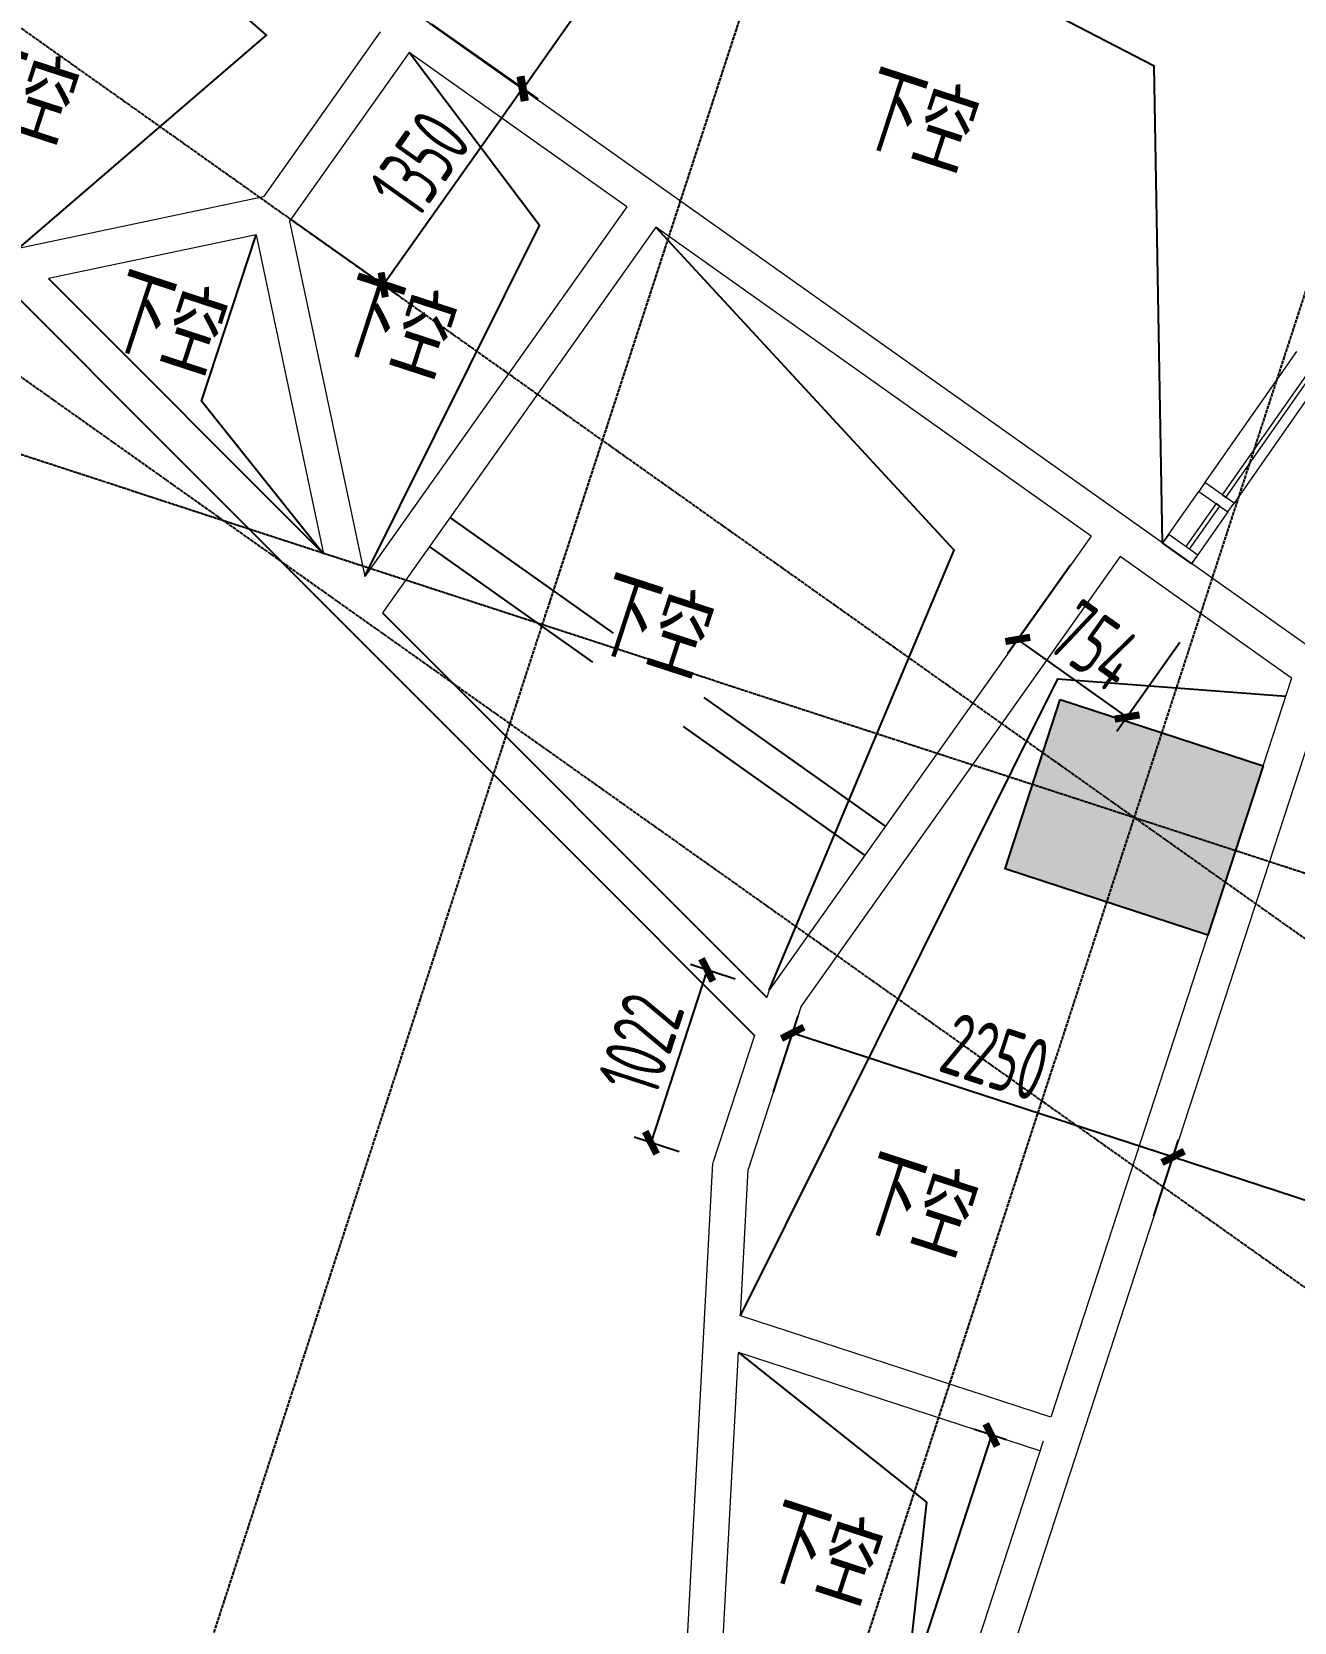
# Model space of a CAD drawing. Header units: millimetres. Extents: x 11515858 to 24947533, y -12764720 to -6305528.
# Drawn here: x 11859438 to 11866537, y -6335151 to -6326210 of the extents above; entities that cross this region are included whole.
import ezdxf
from ezdxf.enums import TextEntityAlignment as Align

# ---------------------------------------------------------------- set-up
doc = ezdxf.new("R2010")
doc.units = ezdxf.units.MM
doc.header["$LTSCALE"] = 10
for name, pattern in [('A2-RG-AXIS$0$CENTER', [2, 1.25, -0.25, 0.25, -0.25]), ('A2-RG-AXIS$0$DOTE', [2.42, 2, -0.2, 0.02, -0.2]), ('A2-RI-F3$0$HIDDEN', [0.375, 0.25, -0.125])]:
    doc.linetypes.add(name, pattern=pattern)
for name, color, linetype in [('A2-RB-F3$0$A-DIMS-100', 1, 'Continuous'), ('A2-RG-AXIS$0$A-GRID', 1, 'A2-RG-AXIS$0$CENTER'), ('A2-RI-F3$0$A-HOLE', 2, 'Continuous'), ('A2-RI-F3$0$A-SYMB-AREA', 4, 'Continuous'), ('A2-RI-F3$0$A-SYMB-NAME', 4, 'Continuous'), ('A2-RI-F3$0$A-SYMB-VOID', 35, 'Continuous'), ('A2-RS-F3$0$A-HATH-GRAY', 8, 'Continuous'), ('A2-RS-F3$0$A-WALL-CONC', 6, 'Continuous')]:
    doc.layers.add(name, color=color, linetype=linetype)
for name, color, linetype, lineweight in [('A2-RI-F3$0$A-GLAZ', 140, 'Continuous', 5), ('A2-RI-F3$0$A-GLAZ-CWMG', 3, 'Continuous', 5), ('A2-RI-F3$0$A-WALL', 7, 'Continuous', 5)]:
    doc.layers.add(name, color=color, linetype=linetype, lineweight=lineweight)
doc.styles.add('A2-RB-F3$0$XD2008', font='hzs.shx', dxfattribs={"width": 0.7, "bigfont": 'hztxt.shx'})
doc.styles.add('A2-RI-F3$0$ECADI', font='hzs.shx', dxfattribs={"width": 0.7, "bigfont": 'hztxt.shx'})
doc.dimstyles.new('A2-RB-F3$0$XD100', dxfattribs={"dimscale": 100, "dimtxt": 3.5, "dimasz": 1.5, "dimexe": 1, "dimexo": 2, "dimgap": 0.5, "dimtad": 1, "dimdec": 0, "dimdsep": 46, "dimtxsty": 'A2-RB-F3$0$XD2008', "dimcen": 2.5, "dimclrt": 4, "dimaunit": 1, "dimadec": 0, "dimazin": 0, "dimtfac": 1, "dimtdec": 0, "dimtix": 1, "dimtmove": 1, "dimatfit": 3, "dimfxl": 0, "dimtolj": 1, "dimtzin": 0, "dimarcsym": 0})
doc.dimstyles.new('A2-RB-F3$0$XD100$0', dxfattribs={"dimscale": 100, "dimtxt": 3.5, "dimasz": 1, "dimexe": 1, "dimexo": 2, "dimgap": 0.5, "dimtad": 1, "dimdec": 0, "dimdsep": 46, "dimtxsty": 'A2-RB-F3$0$XD2008', "dimblk1": 'A2-RB-F3$0$_ArchTick', "dimblk2": 'A2-RB-F3$0$_ArchTick', "dimsah": 1, "dimcen": 2.5, "dimclrt": 4, "dimaunit": 1, "dimadec": 0, "dimazin": 0, "dimtfac": 1, "dimtdec": 0, "dimtix": 1, "dimtmove": 1, "dimatfit": 3, "dimfxl": 0, "dimtolj": 1, "dimtzin": 0, "dimarcsym": 0})

# ---------------------------------------------------------------- blocks, each defined once
blk = doc.blocks.new('A2-RG-AXIS')
at = {"layer": 'A2-RG-AXIS$0$A-GRID', "linetype": 'A2-RG-AXIS$0$DOTE'}
for p, q in [((11876238.4, -6338141.9), (11846413.5, -6316997.8)), ((11866017.6, -6318162.5), (11852857, -6358539.7)), ((11875313.6, -6339447.6), (11845488.2, -6318303.1)), ((11869345.5, -6319247.1), (11856184.8, -6359624.4)), ((11840967.2, -6322585.1), (11878927.9, -6334958.1))]:
    blk.add_line(p, q, dxfattribs=at)
blk = doc.blocks.new('A2-RB-F3$0$_ArchTick')
at = {"color": 0, "linetype": 'ByBlock', "const_width": 0.4}
blk.add_lwpolyline([(-0.5, -0.5), (0.5, 0.5)], dxfattribs=at)
blk = doc.blocks.new('*D658')
at = {"layer": 'A2-RB-F3$0$A-DIMS-100', "color": 0, "lineweight": -2, "transparency": 16777216}
for p, q in [((11865747.9, -6332867.2), (11865887.3, -6332439.8)), ((11865856.3, -6332534.9), (11868423.4, -6333371.6)), ((11868315, -6333703.9), (11868454.3, -6333276.5))]:
    blk.add_line(p, q, dxfattribs=at)
at = {"layer": 'Defpoints', "color": 0, "transparency": 16777216}
for p in [(11865686, -6333057.4), (11868423.4, -6333371.6), (11868253, -6333894.1)]:
    blk.add_point(p, dxfattribs=at)
at = {"layer": 'A2-RB-F3$0$A-DIMS-100', "color": 0, "lineweight": -2, "transparency": 16777216, "xscale": 100, "yscale": 100, "zscale": 100}
for p, rotation in [((11865856.3, -6332534.9), 161.9470385818917), ((11868423.4, -6333371.6), 341.9470385818917)]:
    blk.add_blockref('A2-RB-F3$0$_ArchTick', p, dxfattribs=dict(at, rotation=rotation))
at = {"layer": 'A2-RB-F3$0$A-DIMS-100', "color": 4, "transparency": 16777216, "insert": (11867209.5, -6332739.3), "char_height": 350, "attachment_point": 5, "rotation": 341.94704, "style": 'A2-RB-F3$0$XD2008'}
blk.add_mtext('\\A1;2700', dxfattribs=at)
blk = doc.blocks.new('*D664')
at = {"layer": 'A2-RB-F3$0$A-DIMS-100', "color": 0, "lineweight": -2, "transparency": 16777216}
for p, q in [((11866948.8, -6329828.5), (11867846.4, -6330121.4)), ((11867751.4, -6330090.4), (11867390, -6331197.8)), ((11866587.4, -6330935.9), (11867485, -6331228.8))]:
    blk.add_line(p, q, dxfattribs=at)
at = {"layer": 'Defpoints', "color": 0, "transparency": 16777216}
for p in [(11866758.7, -6329766.4), (11866397.3, -6330873.8), (11867390, -6331197.8)]:
    blk.add_point(p, dxfattribs=at)
at = {"layer": 'A2-RB-F3$0$A-DIMS-100', "color": 0, "lineweight": -2, "transparency": 16777216, "xscale": 100, "yscale": 100, "zscale": 100}
for p, rotation in [((11867751.4, -6330090.4), 71.92586464270732), ((11867390, -6331197.8), 251.9258646427073)]:
    blk.add_blockref('A2-RB-F3$0$_ArchTick', p, dxfattribs=dict(at, rotation=rotation))
at = {"layer": 'A2-RB-F3$0$A-DIMS-100', "color": 4, "transparency": 16777216, "insert": (11867356.8, -6330574.3), "char_height": 350, "attachment_point": 5, "rotation": 71.92586, "style": 'A2-RB-F3$0$XD2008'}
blk.add_mtext('\\A1;1165', dxfattribs=at)
blk = doc.blocks.new('*D666')
at = {"layer": 'A2-RB-F3$0$A-DIMS-100', "color": 0, "lineweight": -2, "transparency": 16777216}
for p, q in [((11864916.8, -6334125.3), (11864739.4, -6334067.5)), ((11864834.5, -6334098.5), (11863765.4, -6337378.4)), ((11863847.7, -6337405.3), (11863670.3, -6337347.5))]:
    blk.add_line(p, q, dxfattribs=at)
at = {"layer": 'Defpoints', "color": 0, "transparency": 16777216}
for p in [(11865106.9, -6334187.3), (11863765.4, -6337378.4), (11864037.8, -6337467.2)]:
    blk.add_point(p, dxfattribs=at)
at = {"layer": 'A2-RB-F3$0$A-DIMS-100', "color": 0, "lineweight": -2, "transparency": 16777216, "xscale": 100, "yscale": 100, "zscale": 100}
for p, rotation in [((11864834.5, -6334098.5), 71.94707357169142), ((11863765.4, -6337378.4), 251.9470735716914)]:
    blk.add_blockref('A2-RB-F3$0$_ArchTick', p, dxfattribs=dict(at, rotation=rotation))
at = {"layer": 'A2-RB-F3$0$A-DIMS-100', "color": 4, "transparency": 16777216, "insert": (11864086, -6335668.7), "char_height": 350, "attachment_point": 5, "rotation": 71.94707, "style": 'A2-RB-F3$0$XD2008'}
blk.add_mtext('\\A1;3450', dxfattribs=at)
blk = doc.blocks.new('*D992')
at = {"layer": 'A2-RB-F3$0$A-DIMS-100', "color": 0, "lineweight": -2, "transparency": 16777216}
for p, q in [((11863236.5, -6331483.9), (11862919.8, -6332455.4)), ((11863394.4, -6331535.4), (11863141.4, -6331452.9)), ((11863077.8, -6332506.9), (11862824.7, -6332424.4))]:
    blk.add_line(p, q, dxfattribs=at)
at = {"layer": 'Defpoints', "color": 0, "transparency": 16777216}
for p in [(11863584.6, -6331597.3), (11862919.8, -6332455.4), (11863267.9, -6332568.9)]:
    blk.add_point(p, dxfattribs=at)
at = {"layer": 'A2-RB-F3$0$A-DIMS-100', "color": 0, "lineweight": -2, "transparency": 16777216, "xscale": 100, "yscale": 100, "zscale": 100}
for p, rotation in [((11863236.5, -6331483.9), 71.94699094327163), ((11862919.8, -6332455.4), 251.9469909432716)]:
    blk.add_blockref('A2-RB-F3$0$_ArchTick', p, dxfattribs=dict(at, rotation=rotation))
at = {"layer": 'A2-RB-F3$0$A-DIMS-100', "color": 4, "transparency": 16777216, "insert": (11862864.2, -6331899.9), "char_height": 350, "attachment_point": 5, "rotation": 71.94699, "style": 'A2-RB-F3$0$XD2008'}
blk.add_mtext('\\A1;1022', dxfattribs=at)
blk = doc.blocks.new('*D995')
at = {"layer": 'A2-RB-F3$0$A-DIMS-100', "color": 0, "lineweight": -2, "transparency": 16777216}
for p, q in [((11863466.9, -6323624.2), (11864065.3, -6324043.4)), ((11862201.6, -6326529.1), (11863983.4, -6323986)), ((11861685.2, -6326167.3), (11862283.5, -6326586.5))]:
    blk.add_line(p, q, dxfattribs=at)
at = {"layer": 'Defpoints', "color": 0, "transparency": 16777216}
for p in [(11863303.1, -6323509.4), (11863983.4, -6323986), (11861521.4, -6326052.5)]:
    blk.add_point(p, dxfattribs=at)
at = {"layer": 'A2-RB-F3$0$A-DIMS-100', "color": 0, "lineweight": -2, "transparency": 16777216, "xscale": 100, "yscale": 100, "zscale": 100}
for p, rotation in [((11863983.4, -6323986), 54.9843518031502), ((11862201.6, -6326529.1), 234.9843518031502)]:
    blk.add_blockref('A2-RB-F3$0$_ArchTick', p, dxfattribs=dict(at, rotation=rotation))
at = {"layer": 'A2-RB-F3$0$A-DIMS-100', "color": 4, "transparency": 16777216, "insert": (11862908.2, -6325128.5), "char_height": 350, "attachment_point": 5, "rotation": 54.98435, "style": 'A2-RB-F3$0$XD2008'}
blk.add_mtext('\\A1;3105', dxfattribs=at)
blk = doc.blocks.new('*D996')
at = {"layer": 'A2-RB-F3$0$A-DIMS-100', "color": 0, "lineweight": -2, "transparency": 16777216}
for p, q in [((11861676.6, -6326162.6), (11862277.3, -6326588.5)), ((11861414.3, -6327632.6), (11862195.7, -6326530.7)), ((11860895.2, -6327264.5), (11861495.9, -6327690.5))]:
    blk.add_line(p, q, dxfattribs=at)
at = {"layer": 'Defpoints', "color": 0, "transparency": 16777216}
for p in [(11861513.5, -6326046.9), (11862195.7, -6326530.7), (11860732.1, -6327148.9)]:
    blk.add_point(p, dxfattribs=at)
at = {"layer": 'A2-RB-F3$0$A-DIMS-100', "color": 0, "lineweight": -2, "transparency": 16777216, "xscale": 100, "yscale": 100, "zscale": 100}
for p, rotation in [((11862195.7, -6326530.7), 54.65917628191503), ((11861414.3, -6327632.6), 234.659176281915)]:
    blk.add_blockref('A2-RB-F3$0$_ArchTick', p, dxfattribs=dict(at, rotation=rotation))
at = {"layer": 'A2-RB-F3$0$A-DIMS-100', "color": 4, "transparency": 16777216, "insert": (11861621.4, -6326951.5), "char_height": 350, "attachment_point": 5, "rotation": 54.65918, "style": 'A2-RB-F3$0$XD2008'}
blk.add_mtext('\\A1;1350', dxfattribs=at)
blk = doc.blocks.new('*D997')
at = {"layer": 'A2-RB-F3$0$A-DIMS-100', "color": 0, "lineweight": -2, "transparency": 16777216}
for p, q in [((11863608.3, -6332169.8), (11863747.7, -6331742.4)), ((11863716.7, -6331837.5), (11865856.3, -6332534.9)), ((11865747.9, -6332867.2), (11865887.3, -6332439.8))]:
    blk.add_line(p, q, dxfattribs=at)
at = {"layer": 'Defpoints', "color": 0, "transparency": 16777216}
for p in [(11863546.4, -6332360), (11865856.3, -6332534.9), (11865686, -6333057.4)]:
    blk.add_point(p, dxfattribs=at)
at = {"layer": 'A2-RB-F3$0$A-DIMS-100', "color": 0, "lineweight": -2, "transparency": 16777216, "xscale": 100, "yscale": 100, "zscale": 100}
for p, rotation in [((11863716.7, -6331837.5), 161.9470404933045), ((11865856.3, -6332534.9), 341.9470404933045)]:
    blk.add_blockref('A2-RB-F3$0$_ArchTick', p, dxfattribs=dict(at, rotation=rotation))
at = {"layer": 'A2-RB-F3$0$A-DIMS-100', "color": 4, "transparency": 16777216, "insert": (11864856.2, -6331972.2), "char_height": 350, "attachment_point": 5, "rotation": 341.94704, "style": 'A2-RB-F3$0$XD2008'}
blk.add_mtext('\\A1;2250', dxfattribs=at)
blk = doc.blocks.new('*D998')
at = {"layer": 'A2-RB-F3$0$A-DIMS-100', "color": 0, "lineweight": -2, "transparency": 16777216}
blk.add_arc((11863024.5, -6337137), 1581.2, 86.94673, 161.94704, dxfattribs=at)
at = {"layer": 'Defpoints', "color": 0, "transparency": 16777216}
for p in [(11838798, -6329240.5), (11863268.2, -6332569.4), (11862433.5, -6335670.3), (11863052.1, -6336620.4), (11876758.7, -6341613.5)]:
    blk.add_point(p, dxfattribs=at)
at = {"layer": 'A2-RB-F3$0$A-DIMS-100', "color": 0, "lineweight": -2, "transparency": 16777216, "xscale": 100, "yscale": 100, "zscale": 100}
for p, rotation in [((11863108.7, -6335558), 356.9467277573058), ((11861521.1, -6336646.9), 251.9470404933468)]:
    blk.add_blockref('A2-RB-F3$0$_ArchTick', p, dxfattribs=dict(at, rotation=rotation))
at = {"layer": 'A2-RB-F3$0$A-DIMS-100', "color": 4, "transparency": 16777216, "insert": (11862002.8, -6335647.5), "char_height": 350, "attachment_point": 5, "rotation": 34.44688, "style": 'A2-RB-F3$0$XD2008'}
blk.add_mtext('\\A1;75°', dxfattribs=at)
blk = doc.blocks.new('*D1001')
at = {"layer": 'A2-RB-F3$0$A-DIMS-100', "color": 0, "lineweight": -2, "transparency": 16777216}
for p, q in [((11865279.1, -6329207.6), (11864924.7, -6329707.4)), ((11865597.7, -6330062), (11864982.6, -6329625.9)), ((11865894.2, -6329643.8), (11865539.8, -6330143.6))]:
    blk.add_line(p, q, dxfattribs=at)
at = {"layer": 'Defpoints', "color": 0, "transparency": 16777216}
for p in [(11865394.8, -6329044.5), (11866009.9, -6329480.7), (11864982.6, -6329625.9)]:
    blk.add_point(p, dxfattribs=at)
at = {"layer": 'A2-RB-F3$0$A-DIMS-100', "color": 0, "lineweight": -2, "transparency": 16777216, "xscale": 100, "yscale": 100, "zscale": 100}
for p, rotation in [((11864982.6, -6329625.9), 144.6583718724845), ((11865597.7, -6330062), 324.6583718724845)]:
    blk.add_blockref('A2-RB-F3$0$_ArchTick', p, dxfattribs=dict(at, rotation=rotation))
at = {"layer": 'A2-RB-F3$0$A-DIMS-100', "color": 4, "transparency": 16777216, "insert": (11865420.3, -6329660.4), "char_height": 350, "attachment_point": 5, "rotation": 324.65837, "style": 'A2-RB-F3$0$XD2008'}
blk.add_mtext('\\A1;754', dxfattribs=at)
blk = doc.blocks.new('A2-RI-F3$0$5erhfh')
at = {"layer": 'A2-RI-F3$0$A-SYMB-AREA', "style": 'A2-RI-F3$0$ECADI', "width": 0.7}
blk.add_attdef('340M2', text='', height=2.5, dxfattribs=at).set_placement((0, 1.25), align=Align.MIDDLE_LEFT)
at = {"layer": 'A2-RI-F3$0$A-SYMB-NAME', "style": 'A2-RI-F3$0$ECADI', "width": 0.7}
blk.add_attdef('CHINESENAME', (-12.292, 3.087), '', height=4.5, dxfattribs=at)
blk = doc.blocks.new('A2-RI-F3$0$Rectangular Mullion - 60mm x 200mm-5220900-Documents - Level 3')
at = {"layer": 'A2-RI-F3$0$A-GLAZ-CWMG', "lineweight": 20}
for p, q in [((-30, 100), (30, 100)), ((-30, -100), (-30, 100)), ((30, 100), (30, -100)), ((30, -100), (-30, -100))]:
    blk.add_line(p, q, dxfattribs=at)
blk = doc.blocks.new('A2-RI-F3$0$System Panel - Glazed-5381754-Documents - Level 3')
at = {"layer": 'A2-RI-F3$0$A-GLAZ', "lineweight": 13}
for p, q in [((450, 44.45), (-450, 44.45)), ((-450, 44.45), (-450, 19.05)), ((-450, 19.05), (450, 19.05)), ((450, 19.05), (450, 44.45))]:
    blk.add_line(p, q, dxfattribs=at)
blk = doc.blocks.new('A2-RI-F3$0$Rectangular Mullion - 60mm x 200mm-5381740-Documents - Level 3')
at = {"layer": 'A2-RI-F3$0$A-GLAZ-CWMG'}
for p, q in [((87069, -14921.3), (87331.5, -14060.4)), ((87522.8, -14118.8), (87260.3, -14979.6))]:
    blk.add_line(p, q, dxfattribs=at)
blk = doc.blocks.new('A2-RI-F3$0$Rectangular Mullion - 60mm x 200mm-5239426-Documents - Level 3')
at = {"layer": 'A2-RI-F3$0$A-GLAZ-CWMG', "lineweight": 20}
for p, q in [((-60, 100), (0, 100)), ((-60, -100), (-60, 100)), ((0, 100), (0, -100)), ((0, -100), (-60, -100))]:
    blk.add_line(p, q, dxfattribs=at)
blk = doc.blocks.new('A2-RI-F3')
at = {"layer": 'A2-RI-F3$0$A-GLAZ', "lineweight": 13}
for p, q in [((11866098.2, -6328862.1), (11865928.6, -6329104.2)), ((11865949.3, -6329118.9), (11866119, -6328876.7)), ((11866119, -6328876.7), (11866098.2, -6328862.1))]:
    blk.add_line(p, q, dxfattribs=at)
at = {"layer": 'A2-RI-F3$0$A-GLAZ-CWMG'}
for p, q in [((11865797, -6329084.5), (11866000.7, -6328793.8)), ((11866164.5, -6328908.6), (11865960.2, -6329200.2))]:
    blk.add_line(p, q, dxfattribs=at)
at = {"layer": 'A2-RI-F3$0$A-HOLE', "linetype": 'A2-RI-F3$0$HIDDEN', "ltscale": 500}
for p, q in [((11864238, -6330675.9), (11861790.8, -6328940.6)), ((11864122.3, -6330839.1), (11861675.1, -6329103.8))]:
    blk.add_line(p, q, dxfattribs=at)
at = {"layer": 'A2-RI-F3$0$A-SYMB-VOID'}
for points in [[(11865797, -6329084.5), (11865750.4, -6326403.1), (11847075.9, -6316740.4)], [(11859363.8, -6327428.7), (11860757.2, -6326229.5), (11857931.4, -6323752)], [(11861310.6, -6329272), (11862293.3, -6327299.8), (11861560.9, -6326325.8)], [(11861072.3, -6329138.2), (11860393.3, -6328286.7), (11860699.6, -6327350.5)], [(11863584.6, -6331597.3), (11864624.6, -6329123.2), (11862947.7, -6327309.1)], [(11863422.6, -6333427.9), (11865208.2, -6329846.7), (11866490.4, -6329944.1)], [(11863411.6, -6333634.6), (11864469.8, -6334475.9), (11864192.9, -6336992.5)]]:
    blk.add_lwpolyline(points, dxfattribs=at)
at = {"layer": 'A2-RI-F3$0$A-WALL', "lineweight": 25}
for p, q in [((11853169.4, -6321513.9), (11863501.7, -6331851.8)), ((11859532.4, -6327597.4), (11861079.4, -6329145.3)), ((11861410.6, -6329476.7), (11863571.2, -6331638.4))]:
    blk.add_line(p, q, dxfattribs=at)
at = {"layer": 'A2-RI-F3$0$A-WALL'}
for p, q in [((11866758.7, -6329766.4), (11856232.4, -6322301.9)), ((11861397.8, -6326210.1), (11860740.2, -6327137.4)), ((11861560.9, -6326325.8), (11860888, -6327274.7)), ((11862784.5, -6327193.4), (11861561, -6326325.8)), ((11860740.2, -6327137.4), (11859363.8, -6327428.7)), ((11862784.5, -6327193.4), (11861310.6, -6329272)), ((11860888, -6327274.7), (11861310.6, -6329272)), ((11860699.6, -6327350.5), (11859532.4, -6327597.4)), ((11860699.6, -6327350.5), (11861079.4, -6329145.3)), ((11862947.7, -6327309.1), (11861410.6, -6329476.7)), ((11865394.8, -6329044.5), (11862947.7, -6327309.1)), ((11865394.8, -6329044.5), (11863584.6, -6331597.3)), ((11865558, -6329160.2), (11863765.3, -6331688.2)), ((11866522.9, -6329844.4), (11865558, -6329160.2)), ((11866758.7, -6329766.4), (11859528.4, -6351948)), ((11866522.9, -6329844.4), (11865169.2, -6333997.2)), ((11863584.6, -6331597.3), (11863571.2, -6331638.4)), ((11863765.3, -6331688.2), (11863466.2, -6332605.9)), ((11863501.7, -6331851.8), (11863267.9, -6332569)), ((11863052.1, -6336620.4), (11863268.2, -6332569.4)), ((11863422.6, -6333427.9), (11863466.5, -6332606.3)), ((11865169.2, -6333997.2), (11863422.6, -6333427.9)), ((11863251.8, -6336631), (11863411.6, -6333634.6)), ((11865107.3, -6334187.4), (11863411.6, -6333634.6)), ((11865124.9, -6334133.2), (11860799.4, -6347403.3))]:
    blk.add_line(p, q, dxfattribs=at)
at = {"linetype": 'A2-RI-F3$0$HIDDEN', "ltscale": 3}
blk.add_blockref('A2-RG-AXIS', (0, 0), dxfattribs=at)
ref = blk.add_blockref('A2-RI-F3$0$5erhfh', (11862192.7, -6328666.9), dxfattribs=dict(xscale=100.0000000008531, yscale=100.0000000008531, zscale=100.0000000008531, rotation=341.9467459263064))
ref.add_attrib('CHINESENAME', '下空', (11861119.7, -6327992.4), dxfattribs={"layer": 'A2-RI-F3$0$A-SYMB-NAME', "height": 450, "rotation": 341.94675, "style": 'A2-RI-F3$0$ECADI', "width": 0.7})
at = {"layer": 'A2-RI-F3$0$A-GLAZ', "rotation": 234.9843511350695}
blk.add_blockref('A2-RI-F3$0$System Panel - Glazed-5381754-Documents - Level 3', (11866375.2, -6328433.5), dxfattribs=at)
at = {"layer": 'A2-RI-F3$0$A-GLAZ-CWMG', "rotation": 341.9467472745557}
blk.add_blockref('A2-RI-F3$0$Rectangular Mullion - 60mm x 200mm-5381740-Documents - Level 3', (11787876.8, -6287575.2), dxfattribs=at)
at = {"layer": 'A2-RI-F3$0$A-GLAZ-CWMG', "extrusion": (0, 0, -1), "rotation": 305.0156488649304}
blk.add_blockref('A2-RI-F3$0$Rectangular Mullion - 60mm x 200mm-5220900-Documents - Level 3', (-11866099.8, -6328826.6), dxfattribs=at)
at = {"layer": 'A2-RI-F3$0$A-GLAZ-CWMG', "extrusion": (7.16974e-77, -5.05369e-77, -1), "rotation": 305.3416281275644}
blk.add_blockref('A2-RI-F3$0$Rectangular Mullion - 60mm x 200mm-5239426-Documents - Level 3', (-11865878.6, -6329142.4), dxfattribs=at)
at = {"layer": 'A2-RI-F3$0$A-SYMB-VOID'}
ref = blk.add_blockref('A2-RI-F3$0$5erhfh', (11860068.1, -6327349.4), dxfattribs=dict(at, xscale=100.0000000008531, yscale=100.0000000008531, zscale=100.0000000008531, rotation=341.9467459263064))
ref.add_attrib('CHINESENAME', '下空', (11858995.1, -6326674.9), dxfattribs={"layer": 'A2-RI-F3$0$A-SYMB-NAME', "height": 450, "rotation": 341.94675, "style": 'A2-RI-F3$0$ECADI', "width": 0.7})
ref = blk.add_blockref('A2-RI-F3$0$5erhfh', (11865128.3, -6327507.5), dxfattribs=dict(at, xscale=100.000000000853, yscale=100.000000000853, zscale=100.000000000853, rotation=341.9467459263064))
ref.add_attrib('CHINESENAME', '下空', (11864055.3, -6326833), dxfattribs={"layer": 'A2-RI-F3$0$A-SYMB-NAME', "height": 450, "rotation": 341.94675, "style": 'A2-RI-F3$0$ECADI', "width": 0.7})
ref = blk.add_blockref('A2-RI-F3$0$5erhfh', (11860903.2, -6328646.2), dxfattribs=dict(at, xscale=100.000000000853, yscale=100.000000000853, zscale=100.000000000853, rotation=341.9467459263064))
ref.add_attrib('CHINESENAME', '下空', (11859830.3, -6327971.7), dxfattribs={"layer": 'A2-RI-F3$0$A-SYMB-NAME', "height": 450, "rotation": 341.94675, "style": 'A2-RI-F3$0$ECADI', "width": 0.7})
ref = blk.add_blockref('A2-RI-F3$0$5erhfh', (11863638, -6330350.5), dxfattribs=dict(at, xscale=100.000000000853, yscale=100.000000000853, zscale=100.000000000853, rotation=341.9467459263064))
ref.add_attrib('CHINESENAME', '下空', (11862565, -6329676), dxfattribs={"layer": 'A2-RI-F3$0$A-SYMB-NAME', "height": 450, "rotation": 341.94675, "style": 'A2-RI-F3$0$ECADI', "width": 0.7})
ref = blk.add_blockref('A2-RI-F3$0$5erhfh', (11865123.9, -6333605.6), dxfattribs=dict(at, xscale=100.0000000008531, yscale=100.0000000008531, zscale=100.0000000008531, rotation=341.9467459263064))
ref.add_attrib('CHINESENAME', '下空', (11864050.9, -6332931.2), dxfattribs={"layer": 'A2-RI-F3$0$A-SYMB-NAME', "height": 450, "rotation": 341.94675, "style": 'A2-RI-F3$0$ECADI', "width": 0.7})
ref = blk.add_blockref('A2-RI-F3$0$5erhfh', (11864587.7, -6335562.7), dxfattribs=dict(at, xscale=100.0000000008531, yscale=100.0000000008531, zscale=100.0000000008531, rotation=341.9467459263064))
ref.add_attrib('CHINESENAME', '下空', (11863514.7, -6334888.2), dxfattribs={"layer": 'A2-RI-F3$0$A-SYMB-NAME', "height": 450, "rotation": 341.94675, "style": 'A2-RI-F3$0$ECADI', "width": 0.7})
blk = doc.blocks.new('A2-RS-F3')
at = {"layer": 'A2-RS-F3$0$A-HATH-GRAY'}
blk.add_hatch(color=256, dxfattribs=at).paths.add_polyline_path([(11865221.8, -6329964.2), (11866362.3, -6330337.1), (11866051.5, -6331287.6), (11864911, -6330914.7)])
at = {"layer": 'A2-RS-F3$0$A-WALL-CONC'}
blk.add_lwpolyline([(11865221.8, -6329964.2), (11866362.3, -6330337.1), (11866051.5, -6331287.6), (11864911, -6330914.7), (11865221.8, -6329964.2)], dxfattribs=at)
blk = doc.blocks.new('A2-RB-F3')
at = {"layer": 'A2-RB-F3$0$A-DIMS-100'}
for p1, p2, distance, picture, middle in [((11861521.4, -6326052.5), (11863303.1, -6323509.4), -830.6, '*D995', (11862908.2, -6325128.5)), ((11866009.9, -6329480.7), (11865394.8, -6329044.5), 712.7, '*D1001', (11865420.3, -6329660.4)), ((11866758.7, -6329766.4), (11866397.3, -6330873.8), 1044.2, '*D664', (11867356.8, -6330574.3)), ((11863584.6, -6331597.3), (11863267.9, -6332568.9), -366.1, '*D992', (11862864.2, -6331899.9)), ((11863546.4, -6332360), (11865686, -6333057.4), 549.6, '*D997', (11864856.2, -6331972.2)), ((11865686, -6333057.4), (11868253, -6333894.1), 549.6, '*D658', (11867209.5, -6332739.3)), ((11865106.9, -6334187.3), (11864037.8, -6337467.2), -286.5, '*D666', (11864086, -6335668.7))]:
    dim = blk.add_aligned_dim(p1=p1, p2=p2, distance=distance, dimstyle='A2-RB-F3$0$XD100$0', dxfattribs=at)
    dim.commit()
    dim.dimension.update_dxf_attribs({"geometry": picture, "text_midpoint": middle})
dim = blk.add_aligned_dim(p1=(11860732.1, -6327148.9), p2=(11861513.5, -6326046.9), distance=-836.3, text='1350', dimstyle='A2-RB-F3$0$XD100$0', dxfattribs=at)
dim.commit()
dim.dimension.update_dxf_attribs({"geometry": '*D996', "text_midpoint": (11861621.4, -6326951.5)})
dim = blk.add_angular_dim_2l(base=(11862433.5, -6335670.3), line1=((11838798, -6329240.5), (11876758.7, -6341613.5)), line2=((11863052.1, -6336620.4), (11863268.2, -6332569.4)), dimstyle='A2-RB-F3$0$XD100', override={"dimasz": 1, "dimblk1": 'A2-RB-F3$0$_ArchTick', "dimblk2": 'A2-RB-F3$0$_ArchTick', "dimsah": 1}, dxfattribs=at)
dim.commit()
dim.dimension.update_dxf_attribs({"geometry": '*D998', "text_midpoint": (11862002.8, -6335647.5)})

msp = doc.modelspace()

# ---------------------------------------------------------------- block references
for name in ['A2-RB-F3', 'A2-RI-F3', 'A2-RG-AXIS', 'A2-RS-F3']:
    msp.add_blockref(name, (0, 0))

doc.saveas('drawing.dxf')
